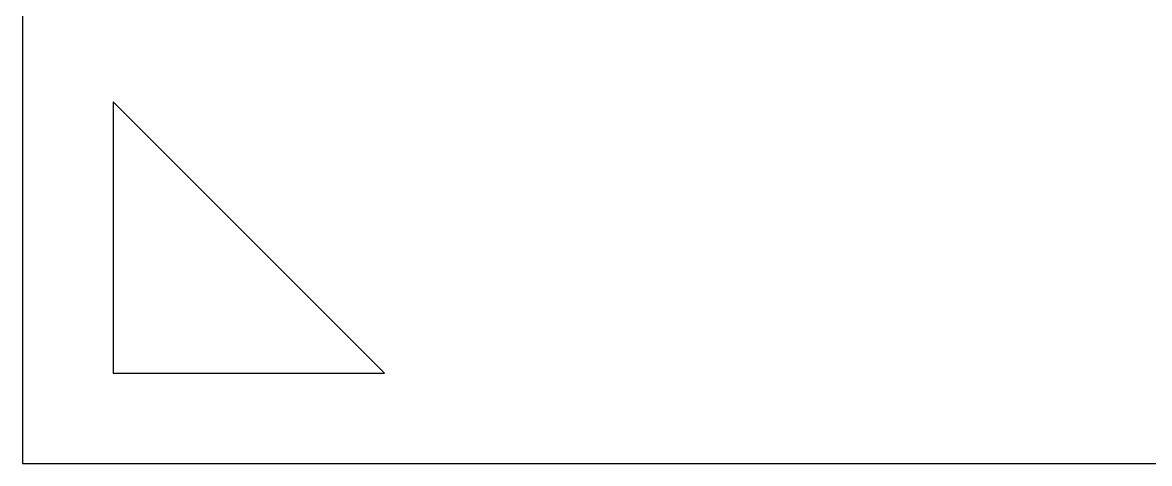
# Model space of a CAD drawing. Extents: x 0 to 10, y 0 to 10.
# Drawn here: x 0 to 2.49, y 0 to 0.975 of the extents above; entities that cross this region are included whole.
import ezdxf

# ---------------------------------------------------------------- set-up
doc = ezdxf.new("R2010")
doc.units = 0

msp = doc.modelspace()

# ---------------------------------------------------------------- linework, layer by layer
at = {"layer": 'MARK'}
for p, q in [((0.8, 0.2), (0.2, 0.8)), ((0.2, 0.8), (0.2, 0.2)), ((0.2, 0.2), (0.8, 0.2))]:
    msp.add_line(p, q, dxfattribs=at)
at = {"layer": 'OUTLINE'}
for p, q in [((0, 10), (0, 0)), ((0, 0), (10, 0))]:
    msp.add_line(p, q, dxfattribs=at)

doc.saveas('drawing.dxf')
